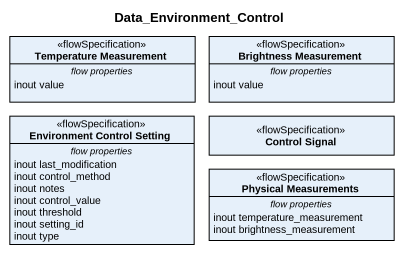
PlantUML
@startuml
title Data_Environment_Control
hide circle
hide empty members
interface "Temperature Measurement" as Temperature_Measurement <<flowSpecification>> {
  -- flow properties --
  inout value
}
interface "Brightness Measurement" as Brightness_Measurement <<flowSpecification>> {
  -- flow properties --
  inout value
}
interface "Environment Control Setting" as Environment_Control_Setting <<flowSpecification>> {
  -- flow properties --
  inout last_modification
  inout control_method
  inout notes
  inout control_value
  inout threshold
  inout setting_id
  inout type
}
interface "Control Signal" as Control_Signal <<flowSpecification>>
interface "Physical Measurements" as Physical_Measurements <<flowSpecification>> {
  -- flow properties --
  inout temperature_measurement
  inout brightness_measurement
}
@enduml
